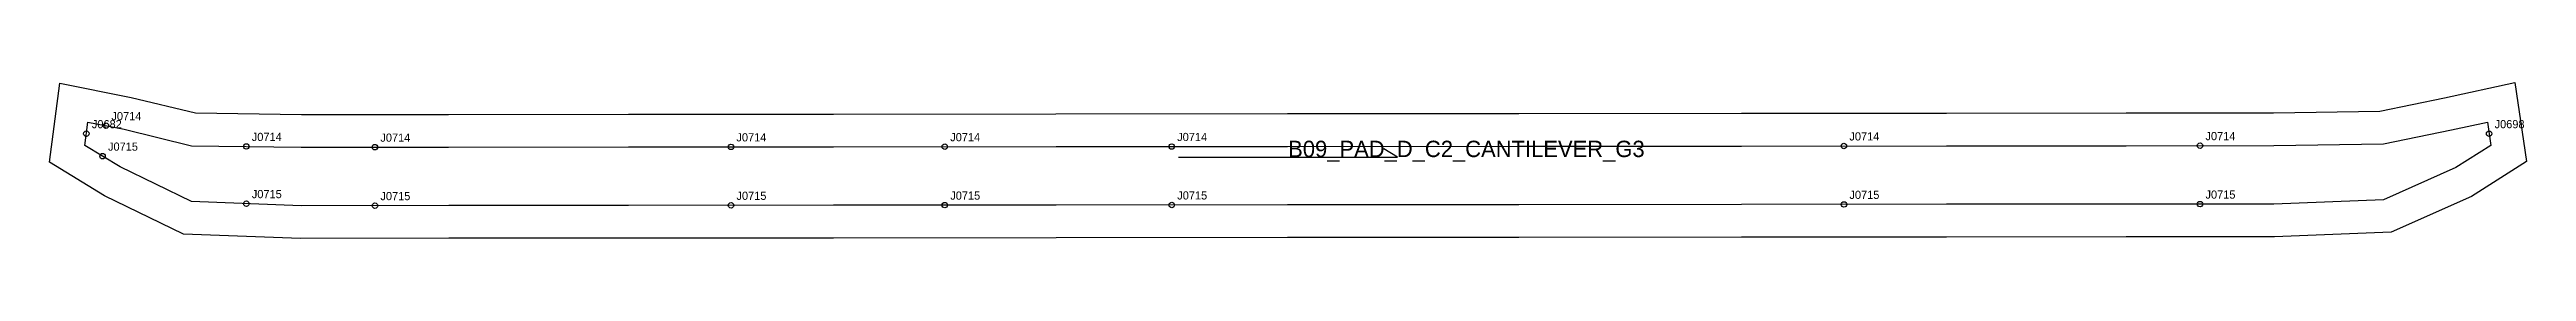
# Model space of a CAD drawing. Header units: millimetres. Extents: x -14 to 891, y -43 to 14.
import ezdxf

# ---------------------------------------------------------------- set-up
doc = ezdxf.new("R2010")
doc.units = ezdxf.units.MM
for name, color, linetype in [('CUT', 1, 'Continuous'), ('GRAIN', 3, 'Continuous'), ('LABEL', 7, 'Continuous'), ('NOTCH', 2, 'Continuous'), ('SEW', 5, 'Continuous')]:
    doc.layers.add(name, color=color, linetype=linetype)

msp = doc.modelspace()

# ---------------------------------------------------------------- linework, layer by layer
at = {"layer": 'CUT'}
msp.add_lwpolyline([(-10.25, 14.31), (15.8, 9.06), (39.37, 3.33), (77.98, 2.78), (131.77, 2.82), (197.43, 2.88), (272.35, 2.94), (353.63, 3.01), (438.17, 3.08), (522.7, 3.15), (603.99, 3.22), (678.9, 3.28), (744.56, 3.34), (798.36, 3.39), (837.19, 4), (860.87, 8.85), (886.5, 14.48), (890.77, -14.48), (870.67, -27.24), (841.31, -40.37), (798.72, -42.03), (744.6, -42.08), (678.94, -42.13), (604.02, -42.2), (522.74, -42.27), (438.21, -42.34), (353.67, -42.41), (272.39, -42.48), (197.47, -42.54), (131.81, -42.6), (77.69, -42.64), (34.88, -41.03), (6.05, -26.98), (-14.01, -14.73), (-10.25, 14.31)], close=True, dxfattribs=at)
at = {"layer": 'GRAIN'}
for p, q in [((398.44, -12.83), (478.44, -12.83)), ((478.44, -12.83), (473.44, -9.83))]:
    msp.add_line(p, q, dxfattribs=at)
at = {"layer": 'NOTCH'}
for centre in [(-0.55, -4.27), (6.6, -1.33), (57.87, -8.94), (104.84, -9.2), (234.9, -9.09), (313, -9.03), (395.91, -8.96), (641.45, -8.75), (771.52, -8.64), (877.13, -4.26), (5.35, -12.49), (57.89, -29.89), (104.86, -30.62), (234.92, -30.51), (313.02, -30.44), (395.93, -30.37), (641.47, -30.17), (771.53, -30.06)]:
    msp.add_circle(centre, 1, dxfattribs=at)
at = {"layer": 'SEW'}
msp.add_lwpolyline([(0, 0), (13.2, -2.66), (37.85, -8.65), (77.9, -9.22), (131.78, -9.18), (197.44, -9.12), (272.36, -9.06), (353.64, -8.99), (438.18, -8.92), (522.71, -8.85), (604, -8.78), (678.91, -8.72), (744.57, -8.66), (798.46, -8.61), (838.5, -7.98), (863.36, -2.89), (876.51, 0), (877.76, -8.53), (864.98, -16.64), (838.53, -28.47), (798.48, -30.03), (744.59, -30.08), (678.93, -30.13), (604.01, -30.2), (522.73, -30.27), (438.2, -30.34), (353.66, -30.41), (272.38, -30.48), (197.46, -30.54), (131.8, -30.6), (77.91, -30.64), (37.86, -29.13), (11.82, -16.44), (-1.11, -8.55)], close=True, dxfattribs=at)

# ---------------------------------------------------------------- texts
at = {"layer": 'LABEL'}
for s, height, p in [('J0682', 3, (1.45, -2.27)), ('J0714', 3, (8.6, 0.67)), ('J0698', 3, (879.13, -2.26)), ('J0715', 3, (7.35, -10.49)), ('J0714', 3, (59.87, -6.94)), ('J0714', 3, (106.84, -7.2)), ('J0714', 3, (236.9, -7.09)), ('J0714', 3, (315, -7.03)), ('J0714', 3, (397.91, -6.96)), ('B09_PAD_D_C2_CANTILEVER_G3', 6, (438.44, -12.83)), ('J0714', 3, (643.45, -6.75)), ('J0714', 3, (773.52, -6.64)), ('J0715', 3, (59.89, -27.89)), ('J0715', 3, (106.86, -28.62)), ('J0715', 3, (236.92, -28.51)), ('J0715', 3, (315.02, -28.44)), ('J0715', 3, (397.93, -28.37)), ('J0715', 3, (643.47, -28.17)), ('J0715', 3, (773.53, -28.06))]:
    msp.add_text(s, height=height, dxfattribs=at).set_placement(p)

doc.saveas('drawing.dxf')
